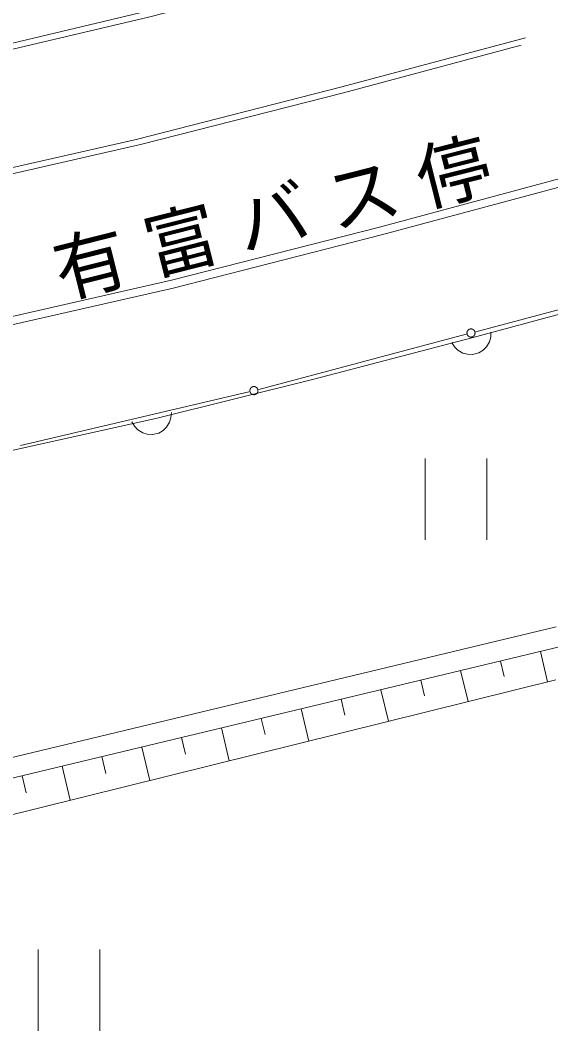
# Model space of a CAD drawing. Units: millimetres at full size, sheet at 1:1000; details may follow other scales. Extents: x 40000 to 680000, y 20000 to 380000.
# Drawn here: x 429279 to 442349, y 244434 to 269328 of the extents above; entities that cross this region are included whole.
import ezdxf

# ---------------------------------------------------------------- set-up
doc = ezdxf.new("R2010")
doc.units = ezdxf.units.MM
doc.header["$LTSCALE"] = 1000
doc.layers.add('M-BGD', color=7, linetype='Continuous', lineweight=13)
doc.layers.add('M-STR-STRC', color=7, linetype='Continuous', lineweight=13)
doc.styles.add('ＭＳ ゴシック', font='')
doc.styles.get('ＭＳ ゴシック').set_extended_font_data('MS Gothic')

msp = doc.modelspace()

# ---------------------------------------------------------------- linework, layer by layer
at = {"layer": 'M-BGD'}
for p, q in [((438131, 264232), (442578, 265425)), ((438182, 264039), (442649, 265237)), ((444272, 262545), (440402, 261507)), ((440868, 261519), (440876, 261645)), ((440402, 261507), (436513, 260488)), ((439909, 261388), (439979, 261283)), ((440765, 261284), (440836, 261407)), ((440836, 261407), (440868, 261519)), ((439979, 261283), (440063, 261201)), ((440063, 261201), (440185, 261130)), ((440578, 261131), (440684, 261201)), ((440684, 261201), (440765, 261284)), ((440185, 261130), (440297, 261098)), ((440297, 261098), (440423, 261090)), ((440423, 261090), (440578, 261131)), ((436513, 260488), (432617, 259520)), ((432992, 259535), (433003, 259661)), ((432617, 259520), (428519, 258605)), ((432030, 259432), (432096, 259324)), ((432882, 259304), (432956, 259424)), ((432956, 259424), (432992, 259535)), ((432096, 259324), (432177, 259241)), ((432177, 259241), (432298, 259166)), ((432298, 259166), (432409, 259131)), ((432535, 259119), (432690, 259156)), ((432690, 259156), (432798, 259222)), ((432798, 259222), (432882, 259304)), ((432409, 259131), (432535, 259119)), ((439256, 258531), (439256, 256531)), ((440776, 256531), (440776, 258531)), ((442483, 254385), (412987, 247313)), ((442599, 253899), (413125, 246832)), ((442092, 253777), (442271, 253029)), ((441110, 253542), (441200, 253164)), ((440128, 253306), (440311, 252543)), ((442474, 253079), (413243, 245831)), ((439146, 253071), (439238, 252685)), ((438164, 252836), (438351, 252057)), ((437182, 252600), (437276, 252207)), ((436200, 252365), (436390, 251571)), ((435218, 252129), (435314, 251729)), ((434236, 251894), (434430, 251085)), ((433254, 251658), (433352, 251250)), ((431291, 251188), (431390, 250772)), ((432272, 251423), (432470, 250599)), ((430309, 250952), (430510, 250113)), ((429327, 250717), (429428, 250293)), ((429718, 246434), (429718, 244434)), ((431238, 244434), (431238, 246434))]:
    msp.add_line(p, q, dxfattribs=at)
for points in [[(438131, 264232), (433007, 262927), (427852, 261752)], [(438182, 264039), (433044, 262730), (427875, 261552)]]:
    msp.add_lwpolyline(points, dxfattribs=at)
at = {"layer": 'M-STR-STRC'}
for p, q in [((437204, 267685), (441724, 268898)), ((437243, 267540), (441618, 268714)), ((440504, 261655), (445611, 263011)), ((440504, 261655), (445611, 263011)), ((435156, 260235), (440263, 261591)), ((435156, 260235), (440263, 261591)), ((429290, 258851), (434914, 260174)), ((429290, 258851), (434914, 260174))]:
    msp.add_line(p, q, dxfattribs=at)
for points in [[(436427, 270582), (432402, 269547), (428357, 268594), (424293, 267725), (420212, 266940), (416116, 266239), (412007, 265622), (407885, 265090), (403753, 264643), (399613, 264281)], [(436466, 270438), (432438, 269401), (428390, 268448), (424323, 267578), (420239, 266792), (416140, 266091), (412027, 265474), (407903, 264941), (403768, 264494), (399625, 264132)], [(437204, 267685), (432132, 266393), (427028, 265231)], [(437243, 267540), (432240, 266265), (427206, 265116)]]:
    msp.add_lwpolyline(points, dxfattribs=at)
for points in [[(440484, 261623), (440484, 261625), (440483, 261627), (440483, 261628), (440483, 261630), (440483, 261632), (440483, 261634), (440483, 261635), (440483, 261637), (440482, 261639), (440482, 261640), (440482, 261642), (440481, 261644), (440481, 261646), (440481, 261647), (440480, 261649), (440480, 261651), (440479, 261652), (440479, 261654), (440478, 261656), (440477, 261657), (440477, 261659), (440476, 261661), (440476, 261662), (440475, 261664), (440474, 261665), (440473, 261667), (440473, 261669), (440472, 261670), (440471, 261672), (440470, 261673), (440469, 261675), (440468, 261676), (440467, 261678), (440466, 261679), (440465, 261681), (440464, 261682), (440463, 261683), (440462, 261685), (440461, 261686), (440460, 261688), (440459, 261689), (440458, 261690), (440457, 261691), (440455, 261693), (440454, 261694), (440453, 261695), (440452, 261696), (440450, 261698), (440449, 261699), (440448, 261700), (440446, 261701), (440445, 261702), (440444, 261703), (440442, 261704), (440441, 261705), (440439, 261706), (440438, 261707), (440436, 261708), (440435, 261709), (440433, 261710), (440432, 261711), (440430, 261712), (440429, 261712), (440427, 261713), (440426, 261714), (440424, 261715), (440422, 261715), (440421, 261716), (440419, 261717), (440417, 261717), (440416, 261718), (440414, 261718), (440412, 261719), (440411, 261719), (440409, 261720), (440407, 261720), (440406, 261721), (440404, 261721), (440402, 261721), (440401, 261722), (440399, 261722), (440397, 261722), (440395, 261722), (440394, 261723), (440392, 261723), (440390, 261723), (440388, 261723), (440387, 261723), (440385, 261723), (440383, 261723), (440381, 261723), (440380, 261723), (440378, 261723), (440376, 261723), (440374, 261723), (440373, 261722), (440371, 261722), (440369, 261722), (440367, 261722), (440366, 261721), (440364, 261721), (440362, 261721), (440361, 261720), (440359, 261720), (440357, 261720), (440355, 261719), (440354, 261719), (440352, 261718), (440350, 261717), (440349, 261717), (440347, 261716), (440346, 261716), (440344, 261715), (440342, 261714), (440341, 261713), (440339, 261713), (440338, 261712), (440336, 261711), (440335, 261710), (440333, 261709), (440332, 261708), (440330, 261708), (440329, 261707), (440327, 261706), (440326, 261705), (440324, 261704), (440323, 261703), (440321, 261701), (440320, 261700), (440319, 261699), (440317, 261698), (440316, 261697), (440315, 261696), (440314, 261695), (440312, 261693), (440311, 261692), (440310, 261691), (440309, 261689), (440308, 261688), (440307, 261687), (440305, 261685), (440304, 261684), (440303, 261683), (440302, 261681), (440301, 261680), (440300, 261678), (440299, 261677), (440298, 261675), (440297, 261674), (440297, 261672), (440296, 261671), (440295, 261669), (440294, 261668), (440293, 261666), (440293, 261665), (440292, 261663), (440291, 261661), (440291, 261660), (440290, 261658), (440289, 261657), (440289, 261655), (440288, 261653), (440288, 261652), (440287, 261650), (440287, 261648), (440286, 261646), (440286, 261645), (440286, 261643), (440285, 261641), (440285, 261640), (440285, 261638), (440284, 261636), (440284, 261634), (440284, 261633), (440284, 261631), (440284, 261629), (440284, 261627), (440284, 261626), (440284, 261624), (440284, 261622), (440284, 261620), (440284, 261619), (440284, 261617), (440284, 261615), (440284, 261613), (440284, 261612), (440284, 261610), (440285, 261608), (440285, 261607), (440285, 261605), (440286, 261603), (440286, 261601), (440286, 261600), (440287, 261598), (440287, 261596), (440288, 261595), (440288, 261593), (440289, 261591), (440289, 261590), (440290, 261588), (440291, 261586), (440291, 261585), (440292, 261583), (440293, 261582), (440293, 261580), (440294, 261578), (440295, 261577), (440296, 261575), (440297, 261574), (440297, 261572), (440298, 261571), (440299, 261569), (440300, 261568), (440301, 261566), (440302, 261565), (440303, 261563), (440304, 261562), (440305, 261561), (440307, 261559), (440308, 261558), (440309, 261557), (440310, 261555), (440311, 261554), (440312, 261553), (440314, 261552), (440315, 261550), (440316, 261549), (440317, 261548), (440319, 261547), (440320, 261546), (440321, 261545), (440323, 261544), (440324, 261543), (440326, 261542), (440327, 261541), (440329, 261540), (440330, 261539), (440332, 261538), (440333, 261537), (440335, 261536), (440336, 261535), (440338, 261534), (440339, 261533), (440341, 261533), (440342, 261532), (440344, 261531), (440346, 261531), (440347, 261530), (440349, 261529), (440350, 261529), (440352, 261528), (440354, 261528), (440355, 261527), (440357, 261527), (440359, 261526), (440361, 261526), (440362, 261525), (440364, 261525), (440366, 261525), (440367, 261524), (440369, 261524), (440371, 261524), (440373, 261524), (440374, 261524), (440376, 261523), (440378, 261523), (440380, 261523), (440381, 261523), (440383, 261523), (440385, 261523), (440387, 261523), (440388, 261523), (440390, 261523), (440392, 261523), (440394, 261524), (440395, 261524), (440397, 261524), (440399, 261524), (440401, 261525), (440402, 261525), (440404, 261525), (440406, 261526), (440407, 261526), (440409, 261526), (440411, 261527), (440412, 261527), (440414, 261528), (440416, 261528), (440417, 261529), (440419, 261530), (440421, 261530), (440422, 261531), (440424, 261532), (440426, 261532), (440427, 261533), (440429, 261534), (440430, 261535), (440432, 261535), (440433, 261536), (440435, 261537), (440436, 261538), (440438, 261539), (440439, 261540), (440441, 261541), (440442, 261542), (440444, 261543), (440445, 261544), (440446, 261545), (440448, 261546), (440449, 261547), (440450, 261549), (440452, 261550), (440453, 261551), (440454, 261552), (440455, 261553), (440457, 261555), (440458, 261556), (440459, 261557), (440460, 261559), (440461, 261560), (440462, 261561), (440463, 261563), (440464, 261564), (440465, 261566), (440466, 261567), (440467, 261568), (440468, 261570), (440469, 261571), (440470, 261573), (440471, 261574), (440472, 261576), (440473, 261578), (440473, 261579), (440474, 261581), (440475, 261582), (440476, 261584), (440476, 261586), (440477, 261587), (440477, 261589), (440478, 261590), (440479, 261592), (440479, 261594), (440480, 261595), (440480, 261597), (440481, 261599), (440481, 261601), (440481, 261602), (440482, 261604), (440482, 261606), (440482, 261607), (440483, 261609), (440483, 261611), (440483, 261613), (440483, 261614), (440483, 261616), (440483, 261618), (440483, 261620), (440484, 261621)], [(440484, 261623), (440484, 261625), (440483, 261627), (440483, 261628), (440483, 261630), (440483, 261632), (440483, 261634), (440483, 261635), (440483, 261637), (440482, 261639), (440482, 261640), (440482, 261642), (440481, 261644), (440481, 261646), (440481, 261647), (440480, 261649), (440480, 261651), (440479, 261652), (440479, 261654), (440478, 261656), (440477, 261657), (440477, 261659), (440476, 261661), (440476, 261662), (440475, 261664), (440474, 261665), (440473, 261667), (440473, 261669), (440472, 261670), (440471, 261672), (440470, 261673), (440469, 261675), (440468, 261676), (440467, 261678), (440466, 261679), (440465, 261681), (440464, 261682), (440463, 261683), (440462, 261685), (440461, 261686), (440460, 261688), (440459, 261689), (440458, 261690), (440457, 261691), (440455, 261693), (440454, 261694), (440453, 261695), (440452, 261696), (440450, 261698), (440449, 261699), (440448, 261700), (440446, 261701), (440445, 261702), (440444, 261703), (440442, 261704), (440441, 261705), (440439, 261706), (440438, 261707), (440436, 261708), (440435, 261709), (440433, 261710), (440432, 261711), (440430, 261712), (440429, 261712), (440427, 261713), (440426, 261714), (440424, 261715), (440422, 261715), (440421, 261716), (440419, 261717), (440417, 261717), (440416, 261718), (440414, 261718), (440412, 261719), (440411, 261719), (440409, 261720), (440407, 261720), (440406, 261721), (440404, 261721), (440402, 261721), (440401, 261722), (440399, 261722), (440397, 261722), (440395, 261722), (440394, 261723), (440392, 261723), (440390, 261723), (440388, 261723), (440387, 261723), (440385, 261723), (440383, 261723), (440381, 261723), (440380, 261723), (440378, 261723), (440376, 261723), (440374, 261723), (440373, 261722), (440371, 261722), (440369, 261722), (440367, 261722), (440366, 261721), (440364, 261721), (440362, 261721), (440361, 261720), (440359, 261720), (440357, 261720), (440355, 261719), (440354, 261719), (440352, 261718), (440350, 261717), (440349, 261717), (440347, 261716), (440346, 261716), (440344, 261715), (440342, 261714), (440341, 261713), (440339, 261713), (440338, 261712), (440336, 261711), (440335, 261710), (440333, 261709), (440332, 261708), (440330, 261708), (440329, 261707), (440327, 261706), (440326, 261705), (440324, 261704), (440323, 261703), (440321, 261701), (440320, 261700), (440319, 261699), (440317, 261698), (440316, 261697), (440315, 261696), (440314, 261695), (440312, 261693), (440311, 261692), (440310, 261691), (440309, 261689), (440308, 261688), (440307, 261687), (440305, 261685), (440304, 261684), (440303, 261683), (440302, 261681), (440301, 261680), (440300, 261678), (440299, 261677), (440298, 261675), (440297, 261674), (440297, 261672), (440296, 261671), (440295, 261669), (440294, 261668), (440293, 261666), (440293, 261665), (440292, 261663), (440291, 261661), (440291, 261660), (440290, 261658), (440289, 261657), (440289, 261655), (440288, 261653), (440288, 261652), (440287, 261650), (440287, 261648), (440286, 261646), (440286, 261645), (440286, 261643), (440285, 261641), (440285, 261640), (440285, 261638), (440284, 261636), (440284, 261634), (440284, 261633), (440284, 261631), (440284, 261629), (440284, 261627), (440284, 261626), (440284, 261624), (440284, 261622), (440284, 261620), (440284, 261619), (440284, 261617), (440284, 261615), (440284, 261613), (440284, 261612), (440284, 261610), (440285, 261608), (440285, 261607), (440285, 261605), (440286, 261603), (440286, 261601), (440286, 261600), (440287, 261598), (440287, 261596), (440288, 261595), (440288, 261593), (440289, 261591), (440289, 261590), (440290, 261588), (440291, 261586), (440291, 261585), (440292, 261583), (440293, 261582), (440293, 261580), (440294, 261578), (440295, 261577), (440296, 261575), (440297, 261574), (440297, 261572), (440298, 261571), (440299, 261569), (440300, 261568), (440301, 261566), (440302, 261565), (440303, 261563), (440304, 261562), (440305, 261561), (440307, 261559), (440308, 261558), (440309, 261557), (440310, 261555), (440311, 261554), (440312, 261553), (440314, 261552), (440315, 261550), (440316, 261549), (440317, 261548), (440319, 261547), (440320, 261546), (440321, 261545), (440323, 261544), (440324, 261543), (440326, 261542), (440327, 261541), (440329, 261540), (440330, 261539), (440332, 261538), (440333, 261537), (440335, 261536), (440336, 261535), (440338, 261534), (440339, 261533), (440341, 261533), (440342, 261532), (440344, 261531), (440346, 261531), (440347, 261530), (440349, 261529), (440350, 261529), (440352, 261528), (440354, 261528), (440355, 261527), (440357, 261527), (440359, 261526), (440361, 261526), (440362, 261525), (440364, 261525), (440366, 261525), (440367, 261524), (440369, 261524), (440371, 261524), (440373, 261524), (440374, 261524), (440376, 261523), (440378, 261523), (440380, 261523), (440381, 261523), (440383, 261523), (440385, 261523), (440387, 261523), (440388, 261523), (440390, 261523), (440392, 261523), (440394, 261524), (440395, 261524), (440397, 261524), (440399, 261524), (440401, 261525), (440402, 261525), (440404, 261525), (440406, 261526), (440407, 261526), (440409, 261526), (440411, 261527), (440412, 261527), (440414, 261528), (440416, 261528), (440417, 261529), (440419, 261530), (440421, 261530), (440422, 261531), (440424, 261532), (440426, 261532), (440427, 261533), (440429, 261534), (440430, 261535), (440432, 261535), (440433, 261536), (440435, 261537), (440436, 261538), (440438, 261539), (440439, 261540), (440441, 261541), (440442, 261542), (440444, 261543), (440445, 261544), (440446, 261545), (440448, 261546), (440449, 261547), (440450, 261549), (440452, 261550), (440453, 261551), (440454, 261552), (440455, 261553), (440457, 261555), (440458, 261556), (440459, 261557), (440460, 261559), (440461, 261560), (440462, 261561), (440463, 261563), (440464, 261564), (440465, 261566), (440466, 261567), (440467, 261568), (440468, 261570), (440469, 261571), (440470, 261573), (440471, 261574), (440472, 261576), (440473, 261578), (440473, 261579), (440474, 261581), (440475, 261582), (440476, 261584), (440476, 261586), (440477, 261587), (440477, 261589), (440478, 261590), (440479, 261592), (440479, 261594), (440480, 261595), (440480, 261597), (440481, 261599), (440481, 261601), (440481, 261602), (440482, 261604), (440482, 261606), (440482, 261607), (440483, 261609), (440483, 261611), (440483, 261613), (440483, 261614), (440483, 261616), (440483, 261618), (440483, 261620), (440484, 261621)], [(435136, 260203), (435135, 260205), (435135, 260206), (435135, 260208), (435135, 260210), (435135, 260212), (435135, 260213), (435135, 260215), (435135, 260217), (435134, 260219), (435134, 260220), (435134, 260222), (435133, 260224), (435133, 260225), (435133, 260227), (435132, 260229), (435132, 260230), (435131, 260232), (435131, 260234), (435130, 260235), (435129, 260237), (435129, 260239), (435128, 260240), (435128, 260242), (435127, 260244), (435126, 260245), (435125, 260247), (435125, 260248), (435124, 260250), (435123, 260251), (435122, 260253), (435121, 260254), (435120, 260256), (435119, 260257), (435118, 260259), (435117, 260260), (435116, 260262), (435115, 260263), (435114, 260265), (435113, 260266), (435112, 260267), (435111, 260269), (435110, 260270), (435108, 260271), (435107, 260272), (435106, 260274), (435105, 260275), (435104, 260276), (435102, 260277), (435101, 260278), (435100, 260280), (435098, 260281), (435097, 260282), (435095, 260283), (435094, 260284), (435093, 260285), (435091, 260286), (435090, 260287), (435088, 260288), (435087, 260289), (435085, 260290), (435084, 260290), (435082, 260291), (435081, 260292), (435079, 260293), (435077, 260294), (435076, 260294), (435074, 260295), (435073, 260296), (435071, 260296), (435069, 260297), (435068, 260298), (435066, 260298), (435064, 260299), (435063, 260299), (435061, 260300), (435059, 260300), (435058, 260300), (435056, 260301), (435054, 260301), (435052, 260301), (435051, 260302), (435049, 260302), (435047, 260302), (435046, 260302), (435044, 260303), (435042, 260303), (435040, 260303), (435039, 260303), (435037, 260303), (435035, 260303), (435033, 260303), (435032, 260303), (435030, 260303), (435028, 260303), (435026, 260302), (435025, 260302), (435023, 260302), (435021, 260302), (435019, 260302), (435018, 260301), (435016, 260301), (435014, 260301), (435013, 260300), (435011, 260300), (435009, 260299), (435007, 260299), (435006, 260298), (435004, 260298), (435002, 260297), (435001, 260297), (434999, 260296), (434998, 260295), (434996, 260295), (434994, 260294), (434993, 260293), (434991, 260292), (434990, 260292), (434988, 260291), (434987, 260290), (434985, 260289), (434983, 260288), (434982, 260287), (434981, 260286), (434979, 260285), (434978, 260284), (434976, 260283), (434975, 260282), (434973, 260281), (434972, 260280), (434971, 260279), (434969, 260278), (434968, 260277), (434967, 260276), (434966, 260274), (434964, 260273), (434963, 260272), (434962, 260271), (434961, 260269), (434960, 260268), (434958, 260267), (434957, 260265), (434956, 260264), (434955, 260262), (434954, 260261), (434953, 260260), (434952, 260258), (434951, 260257), (434950, 260255), (434949, 260254), (434949, 260252), (434948, 260251), (434947, 260249), (434946, 260248), (434945, 260246), (434945, 260244), (434944, 260243), (434943, 260241), (434943, 260240), (434942, 260238), (434941, 260236), (434941, 260235), (434940, 260233), (434940, 260231), (434939, 260230), (434939, 260228), (434938, 260226), (434938, 260225), (434938, 260223), (434937, 260221), (434937, 260219), (434937, 260218), (434936, 260216), (434936, 260214), (434936, 260212), (434936, 260211), (434936, 260209), (434936, 260207), (434936, 260205), (434936, 260204), (434936, 260202), (434936, 260200), (434936, 260198), (434936, 260197), (434936, 260195), (434936, 260193), (434936, 260191), (434936, 260190), (434937, 260188), (434937, 260186), (434937, 260185), (434938, 260183), (434938, 260181), (434938, 260179), (434939, 260178), (434939, 260176), (434940, 260174), (434940, 260173), (434941, 260171), (434941, 260169), (434942, 260168), (434943, 260166), (434943, 260164), (434944, 260163), (434945, 260161), (434945, 260160), (434946, 260158), (434947, 260157), (434948, 260155), (434949, 260153), (434949, 260152), (434950, 260150), (434951, 260149), (434952, 260148), (434953, 260146), (434954, 260145), (434955, 260143), (434956, 260142), (434957, 260140), (434958, 260139), (434960, 260138), (434961, 260136), (434962, 260135), (434963, 260134), (434964, 260133), (434966, 260131), (434967, 260130), (434968, 260129), (434969, 260128), (434971, 260127), (434972, 260126), (434973, 260124), (434975, 260123), (434976, 260122), (434978, 260121), (434979, 260120), (434981, 260119), (434982, 260118), (434983, 260117), (434985, 260117), (434987, 260116), (434988, 260115), (434990, 260114), (434991, 260113), (434993, 260112), (434994, 260112), (434996, 260111), (434998, 260110), (434999, 260110), (435001, 260109), (435002, 260108), (435004, 260108), (435006, 260107), (435007, 260107), (435009, 260106), (435011, 260106), (435013, 260106), (435014, 260105), (435016, 260105), (435018, 260104), (435019, 260104), (435021, 260104), (435023, 260104), (435025, 260103), (435026, 260103), (435028, 260103), (435030, 260103), (435032, 260103), (435033, 260103), (435035, 260103), (435037, 260103), (435039, 260103), (435040, 260103), (435042, 260103), (435044, 260103), (435046, 260103), (435047, 260104), (435049, 260104), (435051, 260104), (435052, 260104), (435054, 260105), (435056, 260105), (435058, 260105), (435059, 260106), (435061, 260106), (435063, 260107), (435064, 260107), (435066, 260108), (435068, 260108), (435069, 260109), (435071, 260109), (435073, 260110), (435074, 260111), (435076, 260111), (435077, 260112), (435079, 260113), (435081, 260114), (435082, 260114), (435084, 260115), (435085, 260116), (435087, 260117), (435088, 260118), (435090, 260119), (435091, 260120), (435093, 260121), (435094, 260122), (435095, 260123), (435097, 260124), (435098, 260125), (435100, 260126), (435101, 260127), (435102, 260128), (435104, 260130), (435105, 260131), (435106, 260132), (435107, 260133), (435108, 260134), (435110, 260136), (435111, 260137), (435112, 260138), (435113, 260140), (435114, 260141), (435115, 260143), (435116, 260144), (435117, 260145), (435118, 260147), (435119, 260148), (435120, 260150), (435121, 260151), (435122, 260153), (435123, 260154), (435124, 260156), (435125, 260157), (435125, 260159), (435126, 260160), (435127, 260162), (435128, 260164), (435128, 260165), (435129, 260167), (435129, 260169), (435130, 260170), (435131, 260172), (435131, 260174), (435132, 260175), (435132, 260177), (435133, 260179), (435133, 260180), (435133, 260182), (435134, 260184), (435134, 260185), (435134, 260187), (435135, 260189), (435135, 260191), (435135, 260192), (435135, 260194), (435135, 260196), (435135, 260198), (435135, 260199), (435135, 260201)], [(435136, 260203), (435135, 260205), (435135, 260206), (435135, 260208), (435135, 260210), (435135, 260212), (435135, 260213), (435135, 260215), (435135, 260217), (435134, 260219), (435134, 260220), (435134, 260222), (435133, 260224), (435133, 260225), (435133, 260227), (435132, 260229), (435132, 260230), (435131, 260232), (435131, 260234), (435130, 260235), (435129, 260237), (435129, 260239), (435128, 260240), (435128, 260242), (435127, 260244), (435126, 260245), (435125, 260247), (435125, 260248), (435124, 260250), (435123, 260251), (435122, 260253), (435121, 260254), (435120, 260256), (435119, 260257), (435118, 260259), (435117, 260260), (435116, 260262), (435115, 260263), (435114, 260265), (435113, 260266), (435112, 260267), (435111, 260269), (435110, 260270), (435108, 260271), (435107, 260272), (435106, 260274), (435105, 260275), (435104, 260276), (435102, 260277), (435101, 260278), (435100, 260280), (435098, 260281), (435097, 260282), (435095, 260283), (435094, 260284), (435093, 260285), (435091, 260286), (435090, 260287), (435088, 260288), (435087, 260289), (435085, 260290), (435084, 260290), (435082, 260291), (435081, 260292), (435079, 260293), (435077, 260294), (435076, 260294), (435074, 260295), (435073, 260296), (435071, 260296), (435069, 260297), (435068, 260298), (435066, 260298), (435064, 260299), (435063, 260299), (435061, 260300), (435059, 260300), (435058, 260300), (435056, 260301), (435054, 260301), (435052, 260301), (435051, 260302), (435049, 260302), (435047, 260302), (435046, 260302), (435044, 260303), (435042, 260303), (435040, 260303), (435039, 260303), (435037, 260303), (435035, 260303), (435033, 260303), (435032, 260303), (435030, 260303), (435028, 260303), (435026, 260302), (435025, 260302), (435023, 260302), (435021, 260302), (435019, 260302), (435018, 260301), (435016, 260301), (435014, 260301), (435013, 260300), (435011, 260300), (435009, 260299), (435007, 260299), (435006, 260298), (435004, 260298), (435002, 260297), (435001, 260297), (434999, 260296), (434998, 260295), (434996, 260295), (434994, 260294), (434993, 260293), (434991, 260292), (434990, 260292), (434988, 260291), (434987, 260290), (434985, 260289), (434983, 260288), (434982, 260287), (434981, 260286), (434979, 260285), (434978, 260284), (434976, 260283), (434975, 260282), (434973, 260281), (434972, 260280), (434971, 260279), (434969, 260278), (434968, 260277), (434967, 260276), (434966, 260274), (434964, 260273), (434963, 260272), (434962, 260271), (434961, 260269), (434960, 260268), (434958, 260267), (434957, 260265), (434956, 260264), (434955, 260262), (434954, 260261), (434953, 260260), (434952, 260258), (434951, 260257), (434950, 260255), (434949, 260254), (434949, 260252), (434948, 260251), (434947, 260249), (434946, 260248), (434945, 260246), (434945, 260244), (434944, 260243), (434943, 260241), (434943, 260240), (434942, 260238), (434941, 260236), (434941, 260235), (434940, 260233), (434940, 260231), (434939, 260230), (434939, 260228), (434938, 260226), (434938, 260225), (434938, 260223), (434937, 260221), (434937, 260219), (434937, 260218), (434936, 260216), (434936, 260214), (434936, 260212), (434936, 260211), (434936, 260209), (434936, 260207), (434936, 260205), (434936, 260204), (434936, 260202), (434936, 260200), (434936, 260198), (434936, 260197), (434936, 260195), (434936, 260193), (434936, 260191), (434936, 260190), (434937, 260188), (434937, 260186), (434937, 260185), (434938, 260183), (434938, 260181), (434938, 260179), (434939, 260178), (434939, 260176), (434940, 260174), (434940, 260173), (434941, 260171), (434941, 260169), (434942, 260168), (434943, 260166), (434943, 260164), (434944, 260163), (434945, 260161), (434945, 260160), (434946, 260158), (434947, 260157), (434948, 260155), (434949, 260153), (434949, 260152), (434950, 260150), (434951, 260149), (434952, 260148), (434953, 260146), (434954, 260145), (434955, 260143), (434956, 260142), (434957, 260140), (434958, 260139), (434960, 260138), (434961, 260136), (434962, 260135), (434963, 260134), (434964, 260133), (434966, 260131), (434967, 260130), (434968, 260129), (434969, 260128), (434971, 260127), (434972, 260126), (434973, 260124), (434975, 260123), (434976, 260122), (434978, 260121), (434979, 260120), (434981, 260119), (434982, 260118), (434983, 260117), (434985, 260117), (434987, 260116), (434988, 260115), (434990, 260114), (434991, 260113), (434993, 260112), (434994, 260112), (434996, 260111), (434998, 260110), (434999, 260110), (435001, 260109), (435002, 260108), (435004, 260108), (435006, 260107), (435007, 260107), (435009, 260106), (435011, 260106), (435013, 260106), (435014, 260105), (435016, 260105), (435018, 260104), (435019, 260104), (435021, 260104), (435023, 260104), (435025, 260103), (435026, 260103), (435028, 260103), (435030, 260103), (435032, 260103), (435033, 260103), (435035, 260103), (435037, 260103), (435039, 260103), (435040, 260103), (435042, 260103), (435044, 260103), (435046, 260103), (435047, 260104), (435049, 260104), (435051, 260104), (435052, 260104), (435054, 260105), (435056, 260105), (435058, 260105), (435059, 260106), (435061, 260106), (435063, 260107), (435064, 260107), (435066, 260108), (435068, 260108), (435069, 260109), (435071, 260109), (435073, 260110), (435074, 260111), (435076, 260111), (435077, 260112), (435079, 260113), (435081, 260114), (435082, 260114), (435084, 260115), (435085, 260116), (435087, 260117), (435088, 260118), (435090, 260119), (435091, 260120), (435093, 260121), (435094, 260122), (435095, 260123), (435097, 260124), (435098, 260125), (435100, 260126), (435101, 260127), (435102, 260128), (435104, 260130), (435105, 260131), (435106, 260132), (435107, 260133), (435108, 260134), (435110, 260136), (435111, 260137), (435112, 260138), (435113, 260140), (435114, 260141), (435115, 260143), (435116, 260144), (435117, 260145), (435118, 260147), (435119, 260148), (435120, 260150), (435121, 260151), (435122, 260153), (435123, 260154), (435124, 260156), (435125, 260157), (435125, 260159), (435126, 260160), (435127, 260162), (435128, 260164), (435128, 260165), (435129, 260167), (435129, 260169), (435130, 260170), (435131, 260172), (435131, 260174), (435132, 260175), (435132, 260177), (435133, 260179), (435133, 260180), (435133, 260182), (435134, 260184), (435134, 260185), (435134, 260187), (435135, 260189), (435135, 260191), (435135, 260192), (435135, 260194), (435135, 260196), (435135, 260198), (435135, 260199), (435135, 260201)]]:
    msp.add_lwpolyline(points, close=True, dxfattribs=at)

# ---------------------------------------------------------------- texts
at = {"layer": 'M-BGD', "insert": (430335, 262336), "char_height": 1320, "attachment_point": 7, "rotation": 14.2, "style": 'ＭＳ ゴシック'}
msp.add_mtext('\\T1.28;有富バス停', dxfattribs=at)

doc.saveas('drawing.dxf')
